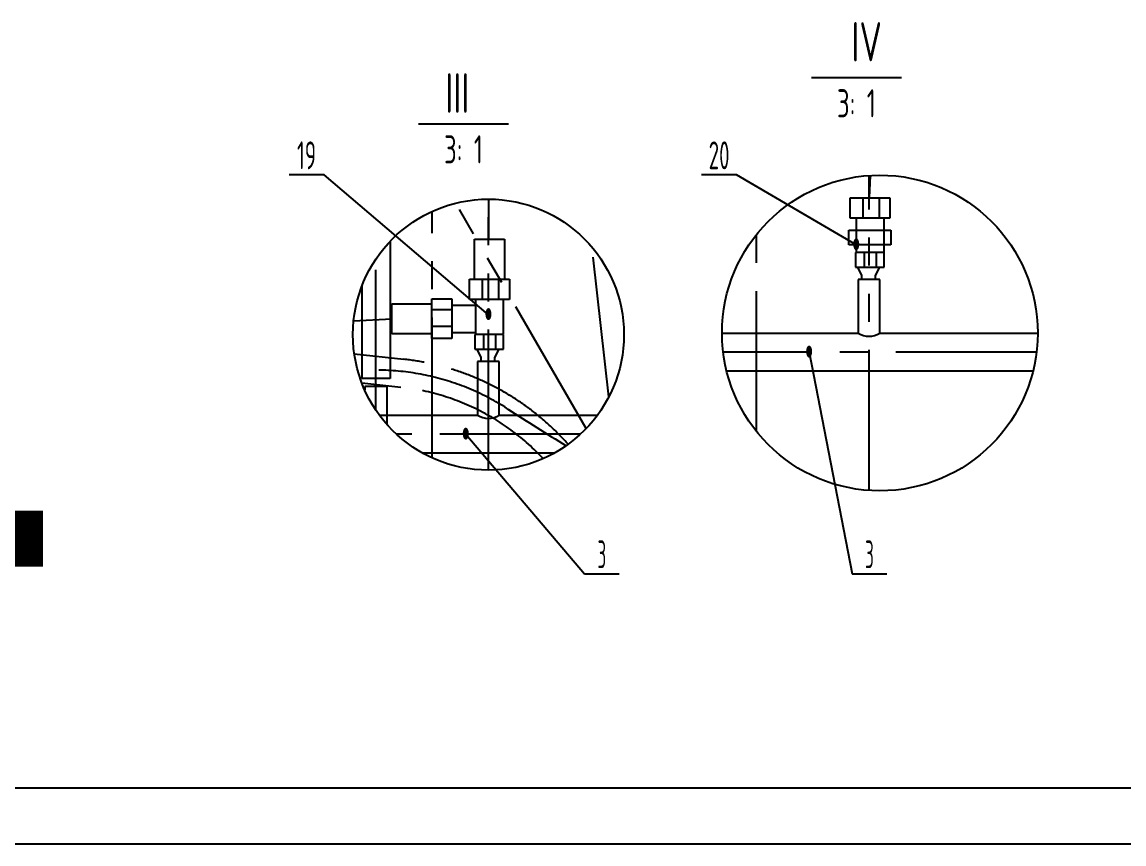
# Model space of a CAD drawing. Header units: millimetres. Extents: x -318 to 12282, y 0 to 8910.
# Drawn here: x 3794 to 6734, y 0 to 2193 of the extents above; entities that cross this region are included whole.
import ezdxf
from ezdxf.enums import TextEntityAlignment as Align

# ---------------------------------------------------------------- set-up
doc = ezdxf.new("R2010")
doc.units = ezdxf.units.MM
doc.header["$LTSCALE"] = 300
doc.linetypes.add('G', pattern=[2, 1.25, -0.25, 0.25, -0.25])
doc.linetypes.add('K', pattern=[2.5, 1.25, -0.25, 0.25, -0.25, 0.25, -0.25])
for name, color, linetype in [('01', 7, 'Continuous'), ('02', 1, 'Continuous'), ('05', 4, 'G'), ('07', 6, 'K'), ('11', 3, 'Continuous')]:
    doc.layers.add(name, color=color, linetype=linetype)
doc.styles.get("Standard").update_dxf_attribs({"font": 'isocp', "width": 0.707, "bigfont": 'intecad.shx'})

# ---------------------------------------------------------------- blocks, each defined once
blk = doc.blocks.new('*U83')
at = {"layer": '01'}
blk.add_lwpolyline([(25, 5), (415, 5)], dxfattribs=at)
at = {"layer": '02'}
blk.add_lwpolyline([(0, 0), (420, 0)], dxfattribs=at)

msp = doc.modelspace()

# ---------------------------------------------------------------- linework, layer by layer
at = {"layer": '01'}
for p, q in [((6139.8112, 2043.2672), (5899.8112, 2043.2672)), ((5091.5605, 1920.3165), (4851.5605, 1920.3165)), ((5038.1712, 1720.1518), (5038.1712, 1613.3004)), ((6019.425, 1669.4927), (6019.425, 1577.5541)), ((6092.6737, 1669.4927), (6092.6737, 1577.5541)), ((5999.9681, 1636.9772), (6111.4485, 1636.9772)), ((5999.9681, 1598.1656), (5999.9681, 1636.9772)), ((6111.4485, 1636.9772), (6111.4485, 1598.1656)), ((6111.4485, 1598.1656), (5999.9681, 1598.1656)), ((5004.0348, 1452.3802), (5004.0348, 1360.4417)), ((5077.2835, 1452.3802), (5077.2835, 1360.4417)), ((4940.9546, 1437.4243), (5004.0348, 1437.4243)), ((4940.9546, 1364.1756), (5004.0348, 1364.1756)), ((4768.1712, 1220.5665), (4708.1712, 1220.5665)), ((4708.1712, 1220.5665), (4708.1712, 1211.0419)), ((4768.1712, 1118.2566), (4768.1712, 1220.5665))]:
    msp.add_line(p, q, dxfattribs=at)
at = {"layer": '01', "color": 7, "linetype": 'Continuous'}
for p, q in [((6003.3899, 1669.4927), (6003.3899, 1723.5906)), ((6003.3899, 1723.5906), (6109.4178, 1723.5906)), ((6036.7613, 1723.5906), (6036.7613, 1669.4927)), ((6080.5677, 1723.5906), (6080.5677, 1669.4927)), ((6109.4178, 1723.5906), (6109.4178, 1669.4927)), ((6109.4178, 1669.4927), (6003.3899, 1669.4927)), ((5001.0385, 1506.4782), (5001.0385, 1613.3004)), ((5001.0385, 1613.3004), (5080.9888, 1613.3004)), ((5080.9888, 1613.3004), (5080.9888, 1506.4782)), ((6093.8783, 1577.5541), (6017.5383, 1577.5541)), ((6017.5383, 1577.5541), (6017.5383, 1538.6036)), ((6041.5657, 1538.6036), (6041.5657, 1577.5541)), ((6073.1063, 1538.6036), (6073.1063, 1577.5541)), ((6093.8783, 1538.6036), (6093.8783, 1577.5541)), ((6017.5383, 1538.6036), (6093.8783, 1538.6036)), ((6034.5964, 1516.5383), (6023.2252, 1538.6036)), ((6070.8844, 1516.5383), (6082.0574, 1538.6036)), ((4987.9997, 1452.3802), (4987.9997, 1506.4782)), ((4987.9997, 1506.4782), (5094.0276, 1506.4782)), ((5021.3712, 1506.4782), (5021.3712, 1452.3802)), ((5065.1775, 1506.4782), (5065.1775, 1452.3802)), ((5094.0276, 1506.4782), (5094.0276, 1452.3802)), ((6082.3435, 1506.1326), (6024.7792, 1506.1326)), ((6024.7792, 1506.1326), (6024.7792, 1362.9751)), ((6034.5964, 1506.1326), (6034.5964, 1516.5383)), ((6070.8844, 1506.1326), (6070.8844, 1516.5383)), ((6082.3435, 1362.9751), (6082.3435, 1506.1326)), ((4780.0344, 1361.1793), (4780.0344, 1441.1296)), ((4780.0344, 1441.1296), (4886.8567, 1441.1296)), ((4886.8567, 1454.1684), (4940.9546, 1454.1684)), ((4886.8567, 1348.1405), (4886.8567, 1454.1684)), ((4940.9546, 1454.1684), (4940.9546, 1348.1405)), ((5094.0276, 1452.3802), (4987.9997, 1452.3802)), ((4886.8567, 1425.3183), (4940.9546, 1425.3183)), ((4886.8567, 1361.1793), (4780.0344, 1361.1793)), ((4886.8567, 1381.512), (4940.9546, 1381.512)), ((5078.4882, 1358.6455), (5002.1481, 1358.6455)), ((5002.1481, 1358.6455), (5002.1481, 1319.695)), ((5026.1755, 1319.695), (5026.1755, 1358.6455)), ((5057.7161, 1319.695), (5057.7161, 1358.6455)), ((5078.4882, 1319.695), (5078.4882, 1358.6455)), ((5661.2801, 1362.9751), (6024.7792, 1362.9751)), ((6082.3435, 1362.9751), (6503.4068, 1362.9751)), ((4940.9546, 1348.1405), (4886.8567, 1348.1405)), ((5002.1481, 1319.695), (5078.4882, 1319.695)), ((5019.2062, 1297.6297), (5007.835, 1319.695)), ((5019.2062, 1287.224), (5019.2062, 1297.6297)), ((5055.4942, 1297.6297), (5066.6672, 1319.695)), ((5055.4942, 1287.224), (5055.4942, 1297.6297)), ((5066.9533, 1287.224), (5009.389, 1287.224)), ((5009.389, 1287.224), (5009.389, 1144.0665)), ((5066.9533, 1144.0665), (5066.9533, 1287.224)), ((6490.8656, 1260.9751), (5673.8214, 1260.9751)), ((4747.2371, 1144.0665), (5009.389, 1144.0665)), ((5066.9533, 1144.0665), (5329.1053, 1144.0665)), ((5212.7121, 1042.0665), (4863.6303, 1042.0665))]:
    msp.add_line(p, q, dxfattribs=at)
at = {"layer": '01'}
for centre in [(6053.5613, 1405.9935), (5038.1712, 1187.0849)]:
    msp.add_arc(centre, 51.759, 236.214891, 303.785109, dxfattribs=at)
at = {"layer": '02'}
for p, q in [((4599.4989, 1784.8245), (4506.4989, 1784.8245)), ((5038.1712, 1411.8683), (4599.4989, 1784.8245)), ((5700.0227, 1784.8245), (5607.0227, 1784.8245)), ((6019.425, 1598.1656), (5700.0227, 1784.8245)), ((5893.6533, 1311.9751), (6008.1562, 720.4792)), ((4977.63, 1093.0665), (5294.1969, 720.4792)), ((5294.1969, 720.4792), (5387.1969, 720.4792)), ((6008.1562, 720.4792), (6101.1562, 720.4792))]:
    msp.add_line(p, q, dxfattribs=at)
for centre, radius in [((6082.3435, 1362.9751), 421.0633), ((5038.1712, 1358.6455), 361.5063)]:
    msp.add_circle(centre, radius, dxfattribs=at)
at = {"layer": '05', "color": 4, "linetype": 'G'}
for p, q in [((6056.656, 1783.2541), (6053.5613, 1723.5906)), ((6500.3068, 1311.9751), (5664.3802, 1311.9751)), ((5283.4355, 1093.0665), (4792.9068, 1093.0665))]:
    msp.add_line(p, q, dxfattribs=at)
at = {"layer": '07', "color": 6, "linetype": 'K'}
for p, q in [((6053.5613, 942.8966), (6053.5613, 1783.0535)), ((5298.5575, 1107.8751), (4951.1908, 1709.5319)), ((5038.1712, 997.1392), (5038.1712, 1720.1518)), ((4888.1712, 1029.7279), (4888.1712, 1687.5632)), ((5753.5613, 1099.9226), (5753.5613, 1626.0276)), ((4775.6712, 1607.2025), (4775.6712, 1241.502)), ((5359.2868, 1192.5986), (5315.0118, 1591.1236)), ((4738.1712, 1156.9358), (4738.1712, 1560.3553)), ((4700.6712, 1488.1854), (4700.6712, 1241.502)), ((4680.3168, 1307.3907), (4812.1189, 1293.0575)), ((4775.6712, 1241.502), (4700.6712, 1241.502)), ((4700.4145, 1229.7765), (4804.0888, 1218.4885))]:
    msp.add_line(p, q, dxfattribs=at)
at = {"layer": '07', "color": 6, "linetype": 'K', "const_width": 150}
msp.add_lwpolyline([(3525.0443, 814.3962), (3849.5871, 814.3962)], dxfattribs=at)
at = {"layer": '07', "color": 6, "linetype": 'K'}
for centre, radius, start, end in [((4738.1712, 613.0665), 684, 41.4819694, 83.7935819), ((4738.1712, 616.0665), 648, 56.2040326, 94.2851588), ((4738.1712, 613.0665), 609, 42.9327742, 83.7861753), ((9064.5539, 7300.0665), 7314, 237.08604735, 238.52173665)]:
    msp.add_arc(centre, radius, start, end, dxfattribs=at)
at = {"layer": '11', "color": 3, "linetype": 'Continuous'}
msp.add_line((4678.5687, 1395.6983), (4780.0344, 1401.1545), dxfattribs=at)

# ---------------------------------------------------------------- block references
at = {"layer": '01', "xscale": 30, "yscale": 30, "zscale": 30}
msp.add_blockref('*U83', (-318.062, 0), dxfattribs=at)

# ---------------------------------------------------------------- texts
at = {"layer": '01', "char_height": 105, "attachment_point": 1}
for s, insert in [('{\\C3;IV}', (6006.3706, 2192.5248)), ('{\\C3;III}', (4922.8286, 2055.7756))]:
    msp.add_mtext(s, dxfattribs=dict(at, insert=insert))
at = {"layer": '02', "width": 0.605172}
for p, p2 in [((6010.425, 1583.1656), (6028.425, 1583.1656)), ((5029.1712, 1396.8683), (5047.1712, 1396.8683)), ((5884.6533, 1296.9751), (5902.6533, 1296.9751)), ((4968.63, 1078.0665), (4986.63, 1078.0665))]:
    msp.add_text('●', height=30, dxfattribs=at).set_placement(p, p2, align=Align.FIT)
at = {"layer": '11', "width": 0.707}
for p in [(6019.8112, 1938.2672), (4971.5605, 1815.3165)]:
    msp.add_text('3: 1', height=75, dxfattribs=at).set_placement(p, align=Align.CENTER)
at = {"layer": '11'}
for s, height, width, p, p2 in [('19', 74.24621, 0.612447, (4527.4984, 1799.8245), (4578.4993, 1799.8245)), ('20', 74.24621, 0.600864, (5625.6227, 1799.8245), (5681.4227, 1799.8245)), ('3', 74.2462, 0.527686, (5329.1113, 735.4792), (5352.2825, 735.4792)), ('3', 74.2462, 0.527686, (6043.0707, 735.4792), (6066.2418, 735.4792))]:
    msp.add_text(s, height=height, dxfattribs=dict(at, width=width)).set_placement(p, p2, align=Align.FIT)

doc.saveas('drawing.dxf')
